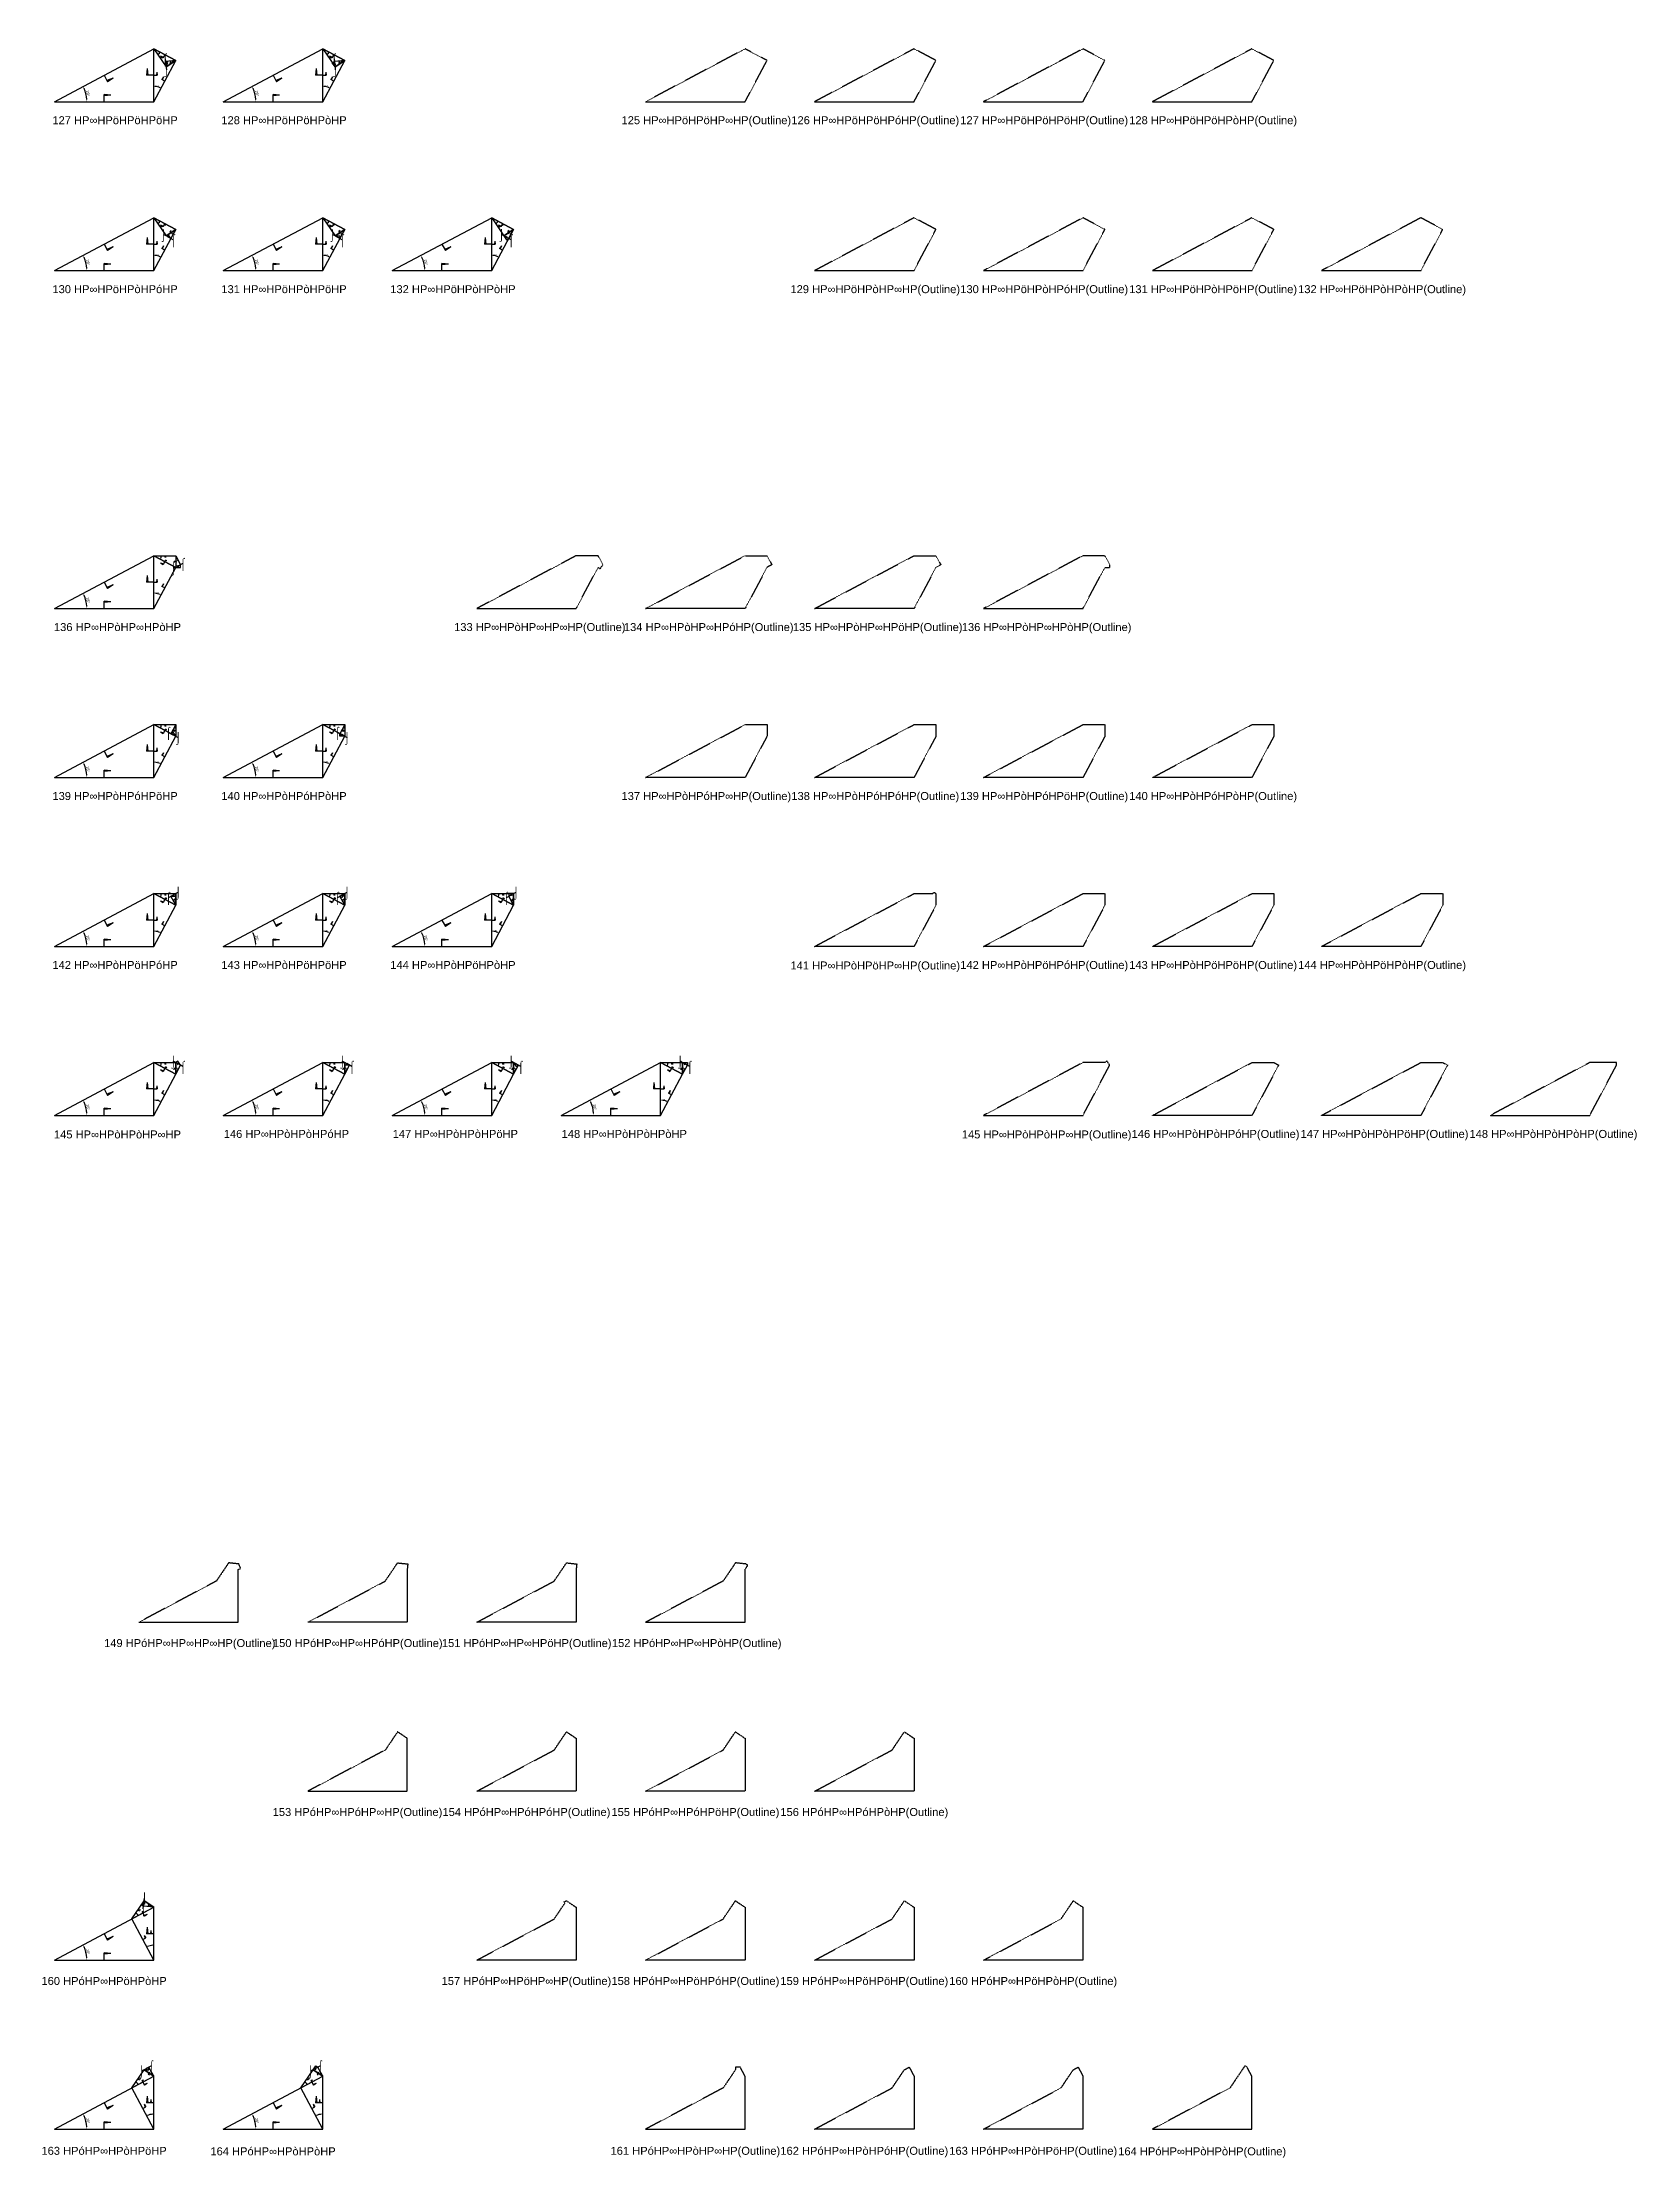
# Model space of a CAD drawing. Header units: millimetres. Extents: x 130683 to 598801, y -2841579 to 24518.
# Drawn here: x 281984 to 522484, y -1389321 to -1070261 of the extents above; entities that cross this region are included whole.
import ezdxf
from ezdxf.enums import TextEntityAlignment as Align

# ---------------------------------------------------------------- set-up
doc = ezdxf.new("R2010")
doc.units = ezdxf.units.MM
doc.header["$PDMODE"] = 35
doc.linetypes.add('DASHED', pattern=[19.05, 12.7, -6.35])
for name, color, linetype in [('BASE', 170, 'Continuous'), ('HYPOTENUSE', 20, 'Continuous'), ('PERPENDICULAR', 90, 'Continuous')]:
    doc.layers.add(name, color=color, linetype=linetype)
doc.styles.add('Arial', font='arial_0.ttf')
doc.dimstyles.new('ISO-25', dxfattribs={"dimtxt": 250, "dimasz": 100, "dimexe": 1.25, "dimexo": 0.625, "dimgap": 100, "dimtad": 1, "dimdec": 0, "dimtxsty": 'Arial', "dimcen": 2.5, "dimadec": 0, "dimazin": 0, "dimtfac": 1, "dimtdec": 0, "dimtmove": 0, "dimatfit": 3, "dimfxl": 1, "dimarcsym": 0})

# ---------------------------------------------------------------- blocks, each defined once
blk = doc.blocks.new('*D11')
at = {"color": 0, "lineweight": -2, "ltscale": 100, "transparency": 16777216}
blk.add_arc((0, 0), 4906, 4.08845, 23.91155, dxfattribs=at)
at = {"color": 0, "ltscale": 100, "transparency": 16777216}
for points in [[(4432, 1963), (4537, 2014), (4332, 2303)], [(4952, 352), (4835, 348), (4906, 0)]]:
    blk.add_solid(points, dxfattribs=at)
at = {"layer": 'Defpoints', "color": 0, "ltscale": 100, "transparency": 16777216}
for p in [(15000, 7976), (0, 0), (0, 0), (4841, 796), (15000, 0)]:
    blk.add_point(p, dxfattribs=at)
at = {"color": 0, "ltscale": 100, "transparency": 16777216, "insert": (5055, 1260), "char_height": 400, "attachment_point": 5, "rotation": 284, "style": 'Arial'}
blk.add_mtext('28°', dxfattribs=at)
blk = doc.blocks.new('SanjoyNathGeometrifyingTrigonometryFundamentalLockedSet')
at = {"color": 242, "linetype": 'DASHED', "ltscale": 100, "true_color": 0xcd2027}
for p, q in [((7500, 3987.8), (8016.4, 3016.6)), ((8852.4, 3574.3), (7922.5, 3193.2)), ((8852.4, 3574.3), (8016.4, 3016.6))]:
    blk.add_line(p, q, dxfattribs=at)
at = {"color": 114, "linetype": 'DASHED', "ltscale": 100, "true_color": 0x139b48}
for p, q in [((14000, 4987.8), (13900, 3987.8)), ((15000, 3987.8), (13900, 3987.8)), ((14000, 4987.8), (14100, 3987.8))]:
    blk.add_line(p, q, dxfattribs=at)
at = {"color": 159, "linetype": 'DASHED', "ltscale": 100, "true_color": 0x22346e}
for p, q in [((7500, 0), (7500, 1100)), ((8500, 1000), (7500, 1100)), ((8500, 1000), (7500, 900))]:
    blk.add_line(p, q, dxfattribs=at)
at = {"layer": 'BASE'}
blk.add_line((0, 0), (15000, 0), dxfattribs=at)
at = {"layer": 'HYPOTENUSE'}
blk.add_line((0, 0), (15000, 7975.6), dxfattribs=at)
at = {"layer": 'PERPENDICULAR'}
blk.add_line((15000, 0), (15000, 7975.6), dxfattribs=at)
at = {"color": 4, "ltscale": 100}
dim = blk.add_angular_dim_2l(base=(4841, 795.6), line1=((0, 0), (15000, 0)), line2=((0, 0), (15000, 7975.6)), dimstyle='ISO-25', override={"dimtxt": 400, "dimasz": 350, "dimgap": 100}, dxfattribs=at)
dim.commit()
dim.dimension.update_dxf_attribs({"geometry": '*D11', "text_midpoint": (5055.4, 1260.5)})

msp = doc.modelspace()

# ---------------------------------------------------------------- linework, layer by layer
at = {"linetype": 'DASHED', "ltscale": 70}
for p, q in [((300524, -1072753), (300697, -1074395)), ((326007, -1072753), (326179, -1074395)), ((301746, -1100049), (300289, -1099274)), ((327229, -1100049), (325772, -1099274)), ((352712, -1100049), (351255, -1099274)), ((303204, -1148869), (301746, -1149644)), ((301018, -1174352), (302475, -1175127)), ((326501, -1174352), (327958, -1175127)), ((301018, -1199239), (302475, -1198464)), ((326501, -1199239), (327958, -1198464)), ((351983, -1199239), (353441, -1198464)), ((303204, -1224722), (301746, -1223947)), ((328687, -1224722), (327229, -1223947)), ((354169, -1224722), (352712, -1223947)), ((379652, -1224722), (378195, -1223947)), ((297218, -1351803), (297390, -1350161)), ((298440, -1375473), (296983, -1376248)), ((323923, -1375473), (322466, -1376248))]:
    msp.add_line(p, q, dxfattribs=at)
at = {"linetype": 'DASHED'}
for points in [[(391301, -1073002), (387995, -1071244), (372995, -1079219), (387995, -1079219)], [(416783, -1073002), (413477, -1071244), (398477, -1079219), (413477, -1079219)], [(442266, -1073002), (438960, -1071244), (423960, -1079219), (438960, -1079219)], [(467749, -1073002), (464443, -1071244), (449443, -1079219), (464443, -1079219)], [(413477, -1104702), (416783, -1098484), (413477, -1096727), (398477, -1104702)], [(438960, -1104702), (442266, -1098484), (438960, -1096727), (423960, -1104702)], [(464443, -1104702), (467749, -1098484), (464443, -1096727), (449443, -1104702)], [(489926, -1104702), (493232, -1098484), (489926, -1096727), (474926, -1104702)], [(365818, -1147692), (362512, -1147692), (347512, -1155668), (362512, -1155668), (365818, -1149450), (366139, -1149667), (366546, -1149063)], [(391301, -1149450), (387995, -1155668), (372995, -1155668), (387995, -1147692), (391301, -1147692), (392029, -1149063)], [(416783, -1149450), (413477, -1155668), (398477, -1155668), (413477, -1147692), (416783, -1147692), (417512, -1149063)], [(442266, -1147692), (438960, -1147692), (423960, -1155668), (438960, -1155668), (442266, -1149450), (442995, -1149450), (442995, -1149063)], [(391301, -1174933), (387995, -1181151), (372995, -1181151), (387995, -1173175), (391301, -1173175)], [(416783, -1174933), (413477, -1181151), (398477, -1181151), (413477, -1173175), (416783, -1173175)], [(442266, -1174933), (438960, -1181151), (423960, -1181151), (438960, -1173175), (442266, -1173175)], [(467749, -1174933), (464443, -1181151), (449443, -1181151), (464443, -1173175), (467749, -1173175)], [(416462, -1198441), (416783, -1198658), (416783, -1200416), (413477, -1206633), (398477, -1206633), (413477, -1198658), (416316, -1198658)], [(442266, -1200416), (438960, -1206633), (423960, -1206633), (438960, -1198658), (442266, -1198658)], [(467749, -1200416), (464443, -1206633), (449443, -1206633), (464443, -1198658), (467749, -1198658)], [(493232, -1200416), (489926, -1206633), (474926, -1206633), (489926, -1198658), (493232, -1198658)], [(442266, -1224141), (438960, -1224141), (423960, -1232116), (438960, -1232116), (442995, -1224528), (442587, -1223924)], [(467749, -1224141), (468478, -1224528), (464443, -1232116), (449443, -1232116), (464443, -1224141)], [(493232, -1224141), (493961, -1224528), (489926, -1232116), (474926, -1232116), (489926, -1224141)], [(519443, -1224141), (515409, -1224141), (500409, -1232116), (515409, -1232116), (519443, -1224528)], [(310089, -1299606), (308240, -1302347), (296546, -1308565), (311546, -1308565), (311546, -1300589), (311905, -1300444), (311632, -1299768)], [(337029, -1300589), (337029, -1308565), (322029, -1308565), (333723, -1302347), (335572, -1299606), (337115, -1299768)], [(362512, -1300589), (362512, -1308565), (347512, -1308565), (359206, -1302347), (361054, -1299606), (362598, -1299768)], [(386537, -1299606), (384689, -1302347), (372995, -1308565), (387995, -1308565), (387995, -1300589), (388402, -1299985), (388081, -1299768)], [(337029, -1334048), (337029, -1326072), (335572, -1325089), (333723, -1327830), (322029, -1334048)], [(362512, -1326072), (362512, -1334048), (347512, -1334048), (359206, -1327830), (361054, -1325089)], [(387995, -1326072), (387995, -1334048), (372995, -1334048), (384689, -1327830), (386537, -1325089)], [(413477, -1326072), (413477, -1334048), (398477, -1334048), (410171, -1327830), (412020, -1325089)], [(360695, -1350717), (361054, -1350572), (362512, -1351555), (362512, -1359530), (347512, -1359530), (359206, -1353313), (360793, -1350959)], [(387995, -1351555), (387995, -1359530), (372995, -1359530), (384689, -1353313), (386537, -1350572)], [(413477, -1351555), (413477, -1359530), (398477, -1359530), (410171, -1353313), (412020, -1350572)], [(438960, -1351555), (438960, -1359530), (423960, -1359530), (435654, -1353313), (437503, -1350572)], [(386537, -1376055), (384689, -1378795), (372995, -1385013), (387995, -1385013), (387995, -1377038), (387266, -1375667), (386537, -1375667)], [(412020, -1376055), (412749, -1375667), (413477, -1377038), (413477, -1385013), (398477, -1385013), (410171, -1378795)], [(437503, -1376055), (438232, -1375667), (438960, -1377038), (438960, -1385013), (423960, -1385013), (435654, -1378795)], [(463393, -1375451), (461137, -1378795), (449443, -1385013), (464443, -1385013), (464443, -1377038), (463714, -1375667)]]:
    msp.add_lwpolyline(points, close=True, dxfattribs=at)

# ---------------------------------------------------------------- block references
for p in [(283805, -1079219), (309287, -1079219), (283805, -1104702), (309287, -1104702), (334770, -1104702), (283805, -1155668), (283805, -1181151), (309287, -1181151), (283805, -1206633), (309287, -1206633), (334770, -1206633), (283805, -1232116), (309287, -1232116), (334770, -1232116), (360253, -1232116), (283805, -1359530), (283805, -1385013), (309287, -1385013)]:
    msp.add_blockref('SanjoyNathGeometrifyingTrigonometryFundamentalLockedSet', p, dxfattribs=at)
at = {"linetype": 'DASHED', "ltscale": 100}
for p, xscale, yscale, zscale, rotation in [((298805, -1079219), 0.4694715627858909, 0.4694715627858909, 0.4694715627858909, 62), ((298805, -1071244), 0.220403548264628, 0.220403548264628, 0.220403548264628, 304.0000000000001), ((324287, -1079219), 0.4694715627858909, 0.4694715627858909, 0.4694715627858909, 62), ((324287, -1071244), 0.220403548264628, 0.220403548264628, 0.220403548264628, 304.0000000000001), ((300653, -1073985), 0.04857772408763799, 0.04857772408763799, 0.04857772408763799, 68.00000000000112), ((302111, -1073002), 0.103473198247351, 0.103473198247351, 0.103473198247351, 185.9999999999999), ((326136, -1073985), -0.04857772408763799, 0.04857772408763799, 0.04857772408763799, 304.0000000000011), ((327594, -1073002), 0.103473198247351, 0.103473198247351, 0.103473198247351, 185.9999999999999), ((298805, -1104702), 0.4694715627858909, 0.4694715627858909, 0.4694715627858909, 62), ((298805, -1096727), 0.220403548264628, 0.220403548264628, 0.220403548264628, 304.0000000000001), ((324287, -1104702), 0.4694715627858909, 0.4694715627858909, 0.4694715627858909, 62), ((324287, -1096727), 0.220403548264628, 0.220403548264628, 0.220403548264628, 304.0000000000001), ((349770, -1104702), 0.4694715627858909, 0.4694715627858909, 0.4694715627858909, 62), ((349770, -1096727), 0.220403548264628, 0.220403548264628, 0.220403548264628, 304.0000000000001), ((302111, -1098484), -0.103473198247351, 0.103473198247351, 0.103473198247351, 61.99999999999994), ((301382, -1099855), 0.048577724087638, 0.048577724087638, 0.048577724087638, 123.9999999999994), ((327594, -1098484), -0.103473198247351, 0.103473198247351, 0.103473198247351, 61.99999999999994), ((326136, -1099467), -0.04857772408763798, 0.04857772408763799, 0.04857772408763799, 180), ((353076, -1098484), -0.103473198247351, 0.103473198247351, 0.103473198247351, 61.99999999999994), ((351619, -1099467), 0.04857772408763799, 0.04857772408763799, 0.04857772408763799, 303.9999999999994), ((298805, -1155668), 0.4694715627858909, 0.4694715627858909, 0.4694715627858909, 62), ((298805, -1147692), -0.220403548264628, 0.220403548264628, 0.220403548264628, 180), ((302111, -1147692), -0.10347319824735, 0.10347319824735, 0.10347319824735, 118), ((298805, -1181151), 0.4694715627858909, 0.4694715627858909, 0.4694715627858909, 62), ((298805, -1173175), -0.220403548264628, 0.220403548264628, 0.220403548264628, 180), ((302111, -1173175), 0.10347319824735, 0.10347319824735, 0.10347319824735, 242), ((324287, -1181151), 0.4694715627858909, 0.4694715627858909, 0.4694715627858909, 62), ((324287, -1173175), -0.220403548264628, 0.220403548264628, 0.220403548264628, 180), ((327594, -1173175), 0.10347319824735, 0.10347319824735, 0.10347319824735, 242), ((302111, -1174933), 0.048577724087638, 0.048577724087638, 0.048577724087638, 123.9999999999994), ((327594, -1174933), -0.048577724087638, 0.04857772408763799, 0.048577724087638, 359.9999999999994), ((298805, -1206633), 0.4694715627858909, 0.4694715627858909, 0.4694715627858909, 62), ((298805, -1198658), -0.220403548264628, 0.220403548264628, 0.220403548264628, 180), ((302111, -1200416), -0.10347319824735, 0.10347319824735, 0.10347319824735, 298), ((324287, -1206633), 0.4694715627858909, 0.4694715627858909, 0.4694715627858909, 62), ((324287, -1198658), -0.220403548264628, 0.220403548264628, 0.220403548264628, 180), ((327594, -1198658), -0.04857772408763799, 0.04857772408763799, 0.048577724087638, 56.00000000000116), ((327594, -1200416), -0.10347319824735, 0.10347319824735, 0.10347319824735, 298), ((349770, -1206633), 0.4694715627858909, 0.4694715627858909, 0.4694715627858909, 62), ((349770, -1198658), -0.220403548264628, 0.220403548264628, 0.220403548264628, 180), ((353076, -1200416), -0.10347319824735, 0.10347319824735, 0.10347319824735, 298), ((353076, -1198658), 0.048577724087638, 0.048577724087638, 0.048577724087638, 180), ((298805, -1232116), 0.4694715627858909, 0.4694715627858909, 0.4694715627858909, 62), ((298805, -1224141), -0.220403548264628, 0.220403548264628, 0.220403548264628, 180), ((302111, -1225899), 0.10347319824735, 0.10347319824735, 0.10347319824735, 62), ((302839, -1224528), 0.048577724087638, 0.048577724087638, 0.048577724087638, 123.9999999999994), ((324287, -1232116), 0.4694715627858909, 0.4694715627858909, 0.4694715627858909, 62), ((324287, -1224141), -0.220403548264628, 0.220403548264628, 0.220403548264628, 180), ((327594, -1225899), 0.10347319824735, 0.10347319824735, 0.10347319824735, 62), ((328322, -1224528), -0.048577724087638, 0.04857772408763799, 0.048577724087638, 359.9999999999994), ((349770, -1232116), 0.4694715627858909, 0.4694715627858909, 0.4694715627858909, 62), ((349770, -1224141), -0.220403548264628, 0.220403548264628, 0.220403548264628, 180), ((353076, -1225899), 0.10347319824735, 0.10347319824735, 0.10347319824735, 62), ((353076, -1224141), 0.04857772408763799, 0.04857772408763799, 0.04857772408763799, 303.9999999999994), ((375253, -1232116), 0.4694715627858909, 0.4694715627858909, 0.4694715627858909, 62), ((375253, -1224141), -0.220403548264628, 0.220403548264628, 0.220403548264628, 180), ((378559, -1225899), 0.10347319824735, 0.10347319824735, 0.10347319824735, 62), ((378559, -1224141), -0.04857772408763798, 0.04857772408763799, 0.04857772408763799, 180), ((295499, -1353313), -0.220403548264628, 0.220403548264628, 0.220403548264628, 235.9999999999998), ((298805, -1359530), -0.4694715627858909, 0.4694715627858909, 0.4694715627858909, 298), ((297347, -1350572), 0.048577724087638, 0.048577724087638, 0.048577724087638, 235.9999999999989), ((298805, -1351555), -0.10347319824735, 0.10347319824735, 0.10347319824735, 353.9999999999989), ((295499, -1378795), -0.220403548264628, 0.220403548264628, 0.220403548264628, 235.9999999999998), ((298805, -1385013), -0.4694715627858909, 0.4694715627858909, 0.4694715627858909, 298), ((298805, -1377038), 0.10347319824735, 0.10347319824735, 0.10347319824735, 117.9999999999987), ((320981, -1378795), -0.220403548264628, 0.220403548264628, 0.220403548264628, 235.9999999999998), ((324287, -1385013), -0.4694715627858909, 0.4694715627858909, 0.4694715627858909, 298), ((322830, -1376055), -0.04857772408763799, 0.04857772408763799, 0.048577724087638, 236.0000000000012), ((324287, -1377038), 0.10347319824735, 0.10347319824735, 0.10347319824735, 117.9999999999987)]:
    msp.add_blockref('SanjoyNathGeometrifyingTrigonometryFundamentalLockedSet', p, dxfattribs=dict(at, xscale=xscale, yscale=yscale, zscale=zscale, rotation=rotation))
at = {"linetype": 'DASHED', "ltscale": 100, "xscale": 0.048577724087638, "yscale": 0.048577724087638, "zscale": 0.048577724087638}
for p in [(302111, -1149450), (301382, -1199045), (297347, -1376055)]:
    msp.add_blockref('SanjoyNathGeometrifyingTrigonometryFundamentalLockedSet', p, dxfattribs=at)

# ---------------------------------------------------------------- texts
at = {"linetype": 'DASHED', "ltscale": 100, "style": 'Arial'}
for s, p in [('⌠', (300524, -1072753)), ('⌠', (326007, -1072753)), ('⌡', (300697, -1074395)), ('⌡', (326179, -1074395)), ('127 HP∞HPöHPöHPöHP', (292958, -1082011)), ('128 HP∞HPöHPöHPòHP', (318441, -1082011)), ('125 HP∞HPöHPöHP∞HP(Outline)', (382148, -1082011)), ('126 HP∞HPöHPöHPóHP(Outline)', (407630, -1082011)), ('127 HP∞HPöHPöHPöHP(Outline)', (433113, -1082011)), ('128 HP∞HPöHPöHPòHP(Outline)', (458596, -1082011)), ('⌡', (300289, -1099274)), ('⌠', (301746, -1100049)), ('⌡', (325772, -1099274)), ('⌠', (327229, -1100049)), ('⌡', (351255, -1099274)), ('⌠', (352712, -1100049)), ('130 HP∞HPöHPòHPóHP', (292958, -1107494)), ('131 HP∞HPöHPòHPöHP', (318441, -1107494)), ('132 HP∞HPöHPòHPòHP', (343923, -1107494)), ('129 HP∞HPöHPòHP∞HP(Outline)', (407630, -1107494)), ('130 HP∞HPöHPòHPóHP(Outline)', (433113, -1107494)), ('131 HP∞HPöHPòHPöHP(Outline)', (458596, -1107494)), ('132 HP∞HPöHPòHPòHP(Outline)', (484079, -1107494)), ('⌠', (303204, -1148869)), ('⌡', (301746, -1149644)), ('136 HP∞HPòHP∞HPòHP', (293322, -1158459)), ('133 HP∞HPòHP∞HP∞HP(Outline)', (357029, -1158459)), ('134 HP∞HPòHP∞HPóHP(Outline)', (382512, -1158459)), ('135 HP∞HPòHP∞HPöHP(Outline)', (407995, -1158459)), ('136 HP∞HPòHP∞HPòHP(Outline)', (433478, -1158459)), ('⌠', (301018, -1174352)), ('⌠', (326501, -1174352)), ('⌡', (302475, -1175127)), ('⌡', (327958, -1175127)), ('139 HP∞HPòHPóHPöHP', (292958, -1183942)), ('140 HP∞HPòHPóHPòHP', (318441, -1183942)), ('137 HP∞HPòHPóHP∞HP(Outline)', (382148, -1183942)), ('138 HP∞HPòHPóHPóHP(Outline)', (407630, -1183942)), ('139 HP∞HPòHPóHPöHP(Outline)', (433113, -1183942)), ('140 HP∞HPòHPóHPòHP(Outline)', (458596, -1183942)), ('⌠', (301018, -1199239)), ('⌡', (302475, -1198464)), ('⌠', (326501, -1199239)), ('⌡', (327958, -1198464)), ('⌠', (351983, -1199239)), ('⌡', (353441, -1198464)), ('142 HP∞HPòHPöHPóHP', (292958, -1209425)), ('143 HP∞HPòHPöHPöHP', (318441, -1209425)), ('144 HP∞HPòHPöHPòHP', (343923, -1209425)), ('141 HP∞HPòHPöHP∞HP(Outline)', (407630, -1209501)), ('142 HP∞HPòHPöHPóHP(Outline)', (433113, -1209425)), ('143 HP∞HPòHPöHPöHP(Outline)', (458596, -1209425)), ('144 HP∞HPòHPöHPòHP(Outline)', (484079, -1209425)), ('⌡', (301746, -1223947)), ('⌠', (303204, -1224722)), ('⌡', (327229, -1223947)), ('⌠', (328687, -1224722)), ('⌡', (352712, -1223947)), ('⌠', (354169, -1224722)), ('⌡', (378195, -1223947)), ('⌠', (379652, -1224722)), ('145 HP∞HPòHPòHP∞HP', (293322, -1234984)), ('146 HP∞HPòHPòHPóHP', (318805, -1234908)), ('147 HP∞HPòHPòHPöHP', (344288, -1234908)), ('148 HP∞HPòHPòHPòHP', (369771, -1234908)), ('145 HP∞HPòHPòHP∞HP(Outline)', (433478, -1234984)), ('146 HP∞HPòHPòHPóHP(Outline)', (458960, -1234908)), ('147 HP∞HPòHPòHPöHP(Outline)', (484443, -1234908)), ('148 HP∞HPòHPòHPòHP(Outline)', (509926, -1234908)), ('149 HPóHP∞HP∞HP∞HP(Outline)', (304226, -1311700)), ('150 HPóHP∞HP∞HPóHP(Outline)', (329572, -1311700)), ('151 HPóHP∞HP∞HPöHP(Outline)', (355055, -1311700)), ('152 HPóHP∞HP∞HPòHP(Outline)', (380698, -1311700)), ('153 HPóHP∞HPóHP∞HP(Outline)', (329529, -1337183)), ('154 HPóHP∞HPóHPóHP(Outline)', (355012, -1337183)), ('155 HPóHP∞HPóHPöHP(Outline)', (380495, -1337183)), ('156 HPóHP∞HPóHPòHP(Outline)', (405977, -1337183)), ('⌡', (297390, -1350161)), ('⌠', (297218, -1351803)), ('160 HPóHP∞HPöHPòHP', (291305, -1362666)), ('157 HPóHP∞HPöHP∞HP(Outline)', (355012, -1362666)), ('158 HPóHP∞HPöHPóHP(Outline)', (380495, -1362666)), ('159 HPóHP∞HPöHPöHP(Outline)', (405977, -1362666)), ('160 HPóHP∞HPöHPòHP(Outline)', (431460, -1362666)), ('⌠', (298440, -1375473)), ('⌠', (323923, -1375473)), ('⌡', (296983, -1376248)), ('⌡', (322466, -1376248)), ('163 HPóHP∞HPòHPöHP', (291305, -1388284)), ('164 HPóHP∞HPòHPòHP', (316787, -1388360)), ('161 HPóHP∞HPòHP∞HP(Outline)', (380495, -1388284)), ('162 HPóHP∞HPòHPóHP(Outline)', (405977, -1388284)), ('163 HPóHP∞HPòHPöHP(Outline)', (431460, -1388284)), ('164 HPóHP∞HPòHPòHP(Outline)', (456943, -1388360))]:
    msp.add_text(s, height=1200, dxfattribs=at).set_placement(p, align=Align.MIDDLE_CENTER)

doc.saveas('drawing.dxf')
